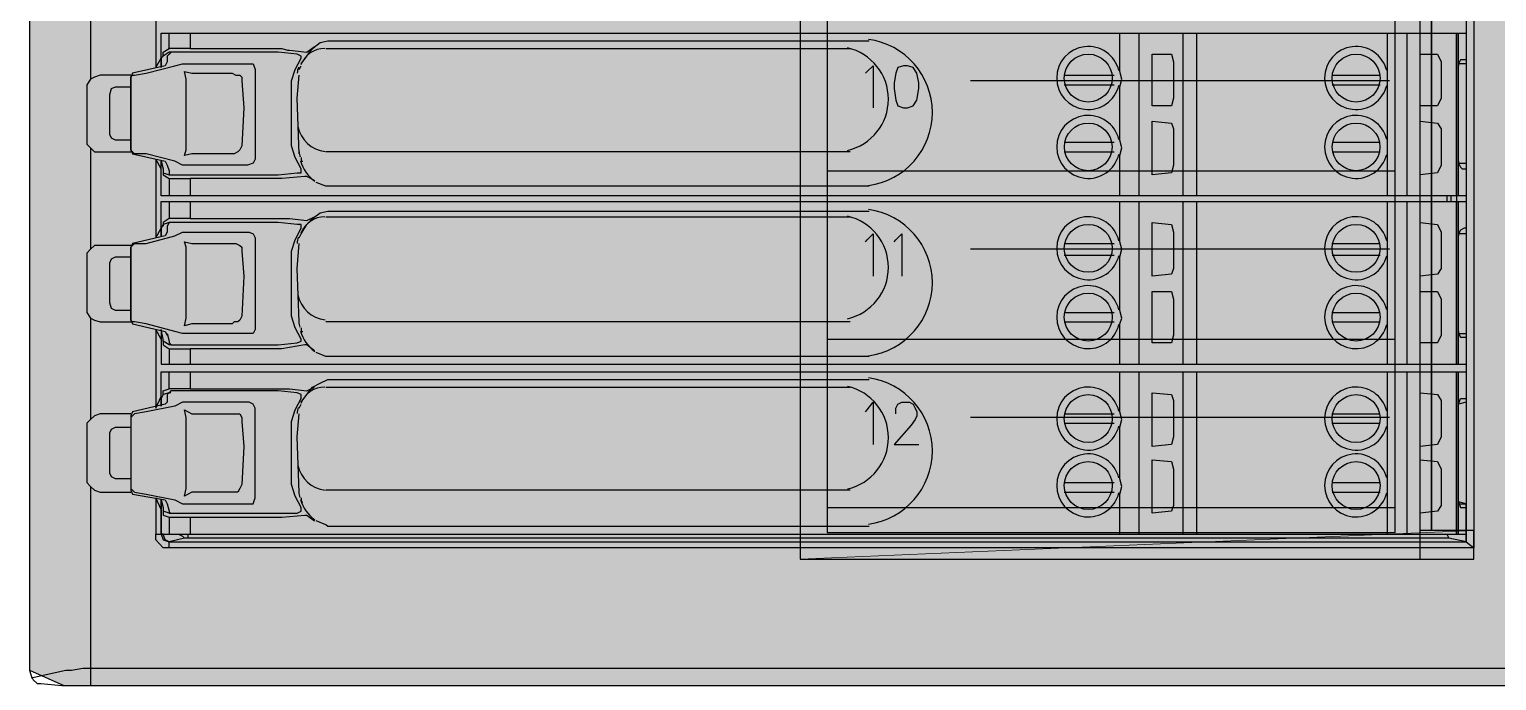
# Model space of a CAD drawing. Extents: x 9438 to 11125, y 1800 to 2873.
# Drawn here: x 10924.4 to 11054.3, y 2530.4 to 2588.1 of the extents above; entities that cross this region are included whole.
import ezdxf

# ---------------------------------------------------------------- set-up
doc = ezdxf.new("R2010")
doc.units = 0
doc.header["$LTSCALE"] = 10
doc.header["$MEASUREMENT"] = 0
doc.layers.add('G02-1-PRDXXXX-E-MRIO-01-P01-01$0$ANNOTATION', color=7, linetype='Continuous')

# ---------------------------------------------------------------- blocks, each defined once
blk = doc.blocks.new('G02-1-PRDXXXX-E-MRIO-01-P01-01$0$DV-54809-ZX-370-003')
at = {"layer": 'G02-1-PRDXXXX-E-MRIO-01-P01-01$0$ANNOTATION', "lineweight": 25}
for points in [[(1486.66, 949.97), (1486.66, 731.35), (1489.71, 730)], [(1486.66, 949.97), (1486.66, 731.35), (1486.83, 730.84), (1487, 730.5), (1487.34, 730.17), (1487.68, 730.17), (1489.54, 730), (1489.71, 730), (1631.28, 730), (1633.14, 730.17), (1633.65, 730.17), (1633.99, 730.5), (1634.16, 730.84), (1634.33, 731.35), (1634.33, 949.97)], [(1497.84, 937.95), (1497.84, 938.46), (1498.17, 938.8), (1498.51, 939.14), (1499.02, 939.14), (1614.51, 939.14), (1614.51, 742.19), (1499.02, 742.19), (1499.02, 742.7), (1613.84, 742.7), (1613.84, 746.08)], [(1613.16, 935.07), (1613.84, 935.24), (1613.84, 938.63), (1613.84, 742.7), (1612.31, 743.04), (1500.71, 743.04), (1500.71, 743.38)], [(1610.79, 936.77), (1610.79, 743.71)], [(1492.08, 792.65), (1492.08, 783.68)], [(1498.34, 790.62), (1497.84, 791.64), (1497.84, 784.69), (1498.34, 785.54)], [(1613.84, 790.79), (1613.67, 790.79), (1613.33, 790.79), (1613.16, 791.3), (1613.84, 791.13), (1613.84, 785.03), (1613.16, 785.03)], [(1498.51, 785.71), (1498.34, 785.54), (1498.34, 784.69), (1498.34, 787.74), (1613.84, 787.74)], [(1613.84, 773.35), (1498.34, 773.35), (1498.34, 776.4), (1498.51, 775.72), (1498.51, 775.38), (1499.02, 775.21), (1499.19, 775.21), (1508.67, 775.21), (1510.37, 775.38), (1510.71, 775.38), (1510.71, 775.72), (1510.2, 776.74), (1509.86, 777.75), (1509.86, 783.51), (1510.2, 784.53), (1510.71, 785.54), (1510.71, 785.71), (1510.37, 785.88), (1508.67, 786.05), (1499.19, 786.05), (1499.02, 786.05), (1498.51, 785.71), (1498.51, 786.05), (1499.02, 786.39), (1499.02, 787.74)], [(1500.88, 787.74), (1500.88, 786.39), (1509.01, 786.39), (1509.52, 786.22), (1509.69, 786.22), (1511.21, 786.05), (1511.89, 786.56)], [(1583.19, 773.35), (1583.19, 776.91), (1583.35, 777.58), (1583.19, 778.26), (1583.19, 783), (1583.35, 783.68), (1583.19, 784.36), (1583.19, 787.74)], [(1584.88, 787.74), (1584.88, 773.35)], [(1588.77, 787.74), (1588.77, 773.35)], [(1589.96, 787.74), (1589.96, 773.35)], [(1606.89, 773.35), (1606.89, 776.91), (1606.89, 778.26), (1606.89, 783), (1606.89, 784.36), (1606.89, 787.74)], [(1608.59, 787.74), (1608.59, 773.35)], [(1612.99, 773.35), (1612.99, 787.74), (1612.99, 773.35), (1612.99, 772.84), (1612.99, 758.45), (1612.99, 772.84)], [(1613.16, 773.35), (1613.16, 787.74)], [(1499.19, 786.05), (1499.02, 785.88), (1498.85, 785.71), (1498.85, 785.2), (1498.68, 784.86), (1495.8, 784.19), (1495.63, 783.85), (1495.8, 784.02), (1495.97, 784.02), (1496.99, 784.19), (1499.53, 784.86), (1500.21, 785.03), (1500.71, 785.03), (1506.13, 785.03), (1506.47, 785.03), (1506.64, 784.53), (1506.64, 776.57), (1506.47, 776.23), (1505.96, 776.06), (1500.71, 776.06), (1500.21, 776.06), (1499.53, 776.4), (1496.99, 777.07), (1495.97, 777.07), (1495.8, 777.24), (1495.63, 777.41), (1495.63, 781.14), (1495.63, 783.85), (1495.63, 777.41), (1495.8, 777.07), (1498.68, 776.4), (1498.85, 776.06), (1499.02, 775.55), (1499.02, 775.21), (1499.19, 775.21)], [(1500.88, 786.39), (1499.02, 786.39)], [(1510.71, 785.03), (1511.21, 785.71), (1511.72, 786.39), (1512.4, 786.9), (1513.08, 787.07), (1561, 787.07)], [(1512.91, 786.39), (1559.31, 786.39)], [(1500.21, 785.03), (1500.21, 785.03)], [(1510.54, 784.53), (1510.71, 784.86)], [(1560.66, 784.19), (1560.83, 784.36), (1561.34, 784.86), (1561.34, 781.14)], [(1613.84, 785.37), (1613.67, 785.37), (1613.33, 785.37), (1613.16, 785.03), (1613.16, 784.86)], [(1495.63, 784.02), (1492.93, 784.02), (1492.42, 783.85), (1492.08, 783.68), (1491.74, 783.17), (1491.74, 782.83), (1491.74, 778.43), (1491.74, 777.92), (1492.08, 777.58), (1492.42, 777.24), (1492.93, 777.24), (1495.63, 777.24)], [(1495.63, 783.85), (1495.63, 783.85)], [(1510.54, 777.07), (1510.37, 781.99), (1510.54, 784.02)], [(1607.06, 783.51), (1569.98, 783.51)], [(1578.27, 784.02), (1582.68, 784.02)], [(1601.98, 784.02), (1606.22, 784.02)], [(1495.63, 778.26), (1494.28, 778.26), (1493.94, 778.43), (1493.77, 778.77), (1493.77, 782.32), (1493.94, 782.83), (1494.28, 783), (1495.63, 783)], [(1578.27, 783.17), (1582.68, 783.17)], [(1601.98, 783.17), (1606.22, 783.17)], [(1578.27, 778.09), (1582.68, 778.09)], [(1601.98, 778.09), (1606.22, 778.09)], [(1492.08, 777.58), (1492.08, 768.61)], [(1510.71, 776.74), (1510.71, 776.4), (1510.88, 776.4)], [(1559.31, 777.24), (1512.91, 777.24)], [(1578.27, 777.24), (1582.68, 777.24)], [(1601.98, 777.24), (1606.22, 777.24)], [(1498.34, 775.72), (1497.84, 776.57), (1497.84, 769.62), (1498.34, 770.47), (1498.34, 769.79), (1498.34, 772.84), (1613.84, 772.84)], [(1498.51, 775.55), (1498.51, 775.21), (1499.02, 774.87), (1499.02, 773.35)], [(1510.88, 776.4), (1510.88, 776.4)], [(1557.28, 775.55), (1607.57, 775.55)], [(1613.16, 776.4), (1613.16, 776.23), (1613.33, 775.89), (1613.5, 775.72), (1613.67, 775.72), (1613.84, 775.72)], [(1613.16, 776.23), (1613.84, 776.23), (1613.84, 769.96), (1613.16, 769.96)], [(1499.02, 774.87), (1500.88, 774.87)], [(1499.19, 775.21), (1499.19, 775.21)], [(1511.89, 774.7), (1511.21, 775.04), (1511.04, 775.04), (1509.01, 774.87), (1500.88, 774.87), (1500.88, 773.35)], [(1561, 774.2), (1513.08, 774.2), (1512.91, 774.2), (1512.06, 774.53)], [(1513.08, 774.2), (1513.08, 774.2)], [(1499.02, 772.84), (1499.02, 771.32), (1498.51, 770.98), (1498.51, 770.64)], [(1500.88, 772.84), (1500.88, 771.32), (1509.01, 771.32), (1509.52, 771.32), (1509.69, 771.32), (1511.21, 771.15), (1511.89, 771.49)], [(1583.19, 758.45), (1583.19, 762), (1583.35, 762.51), (1583.19, 763.19), (1583.19, 767.93), (1583.35, 768.61), (1583.19, 769.28), (1583.19, 772.84)], [(1584.88, 772.84), (1584.88, 758.45)], [(1588.77, 772.84), (1588.77, 758.45)], [(1589.96, 772.84), (1589.96, 758.45)], [(1606.89, 758.45), (1606.89, 762), (1606.89, 763.19), (1606.89, 767.93), (1606.89, 769.28), (1606.89, 772.84)], [(1608.59, 772.84), (1608.59, 758.45)], [(1612.14, 773.35), (1612.14, 772.84)], [(1612.48, 773.35), (1612.48, 772.84)], [(1613.16, 758.45), (1613.16, 772.84)], [(1510.54, 769.62), (1510.71, 769.96), (1511.21, 770.81), (1511.72, 771.32), (1512.4, 771.82), (1513.08, 771.99), (1561, 771.99)], [(1499.19, 770.98), (1499.02, 770.98), (1498.85, 770.64), (1498.85, 770.13), (1498.68, 769.79), (1495.8, 769.12), (1495.63, 768.78), (1495.8, 768.95), (1495.97, 769.12), (1496.99, 769.12), (1499.53, 769.79), (1500.21, 770.13), (1500.71, 770.13), (1506.13, 770.13), (1506.47, 769.96), (1506.64, 769.62), (1506.64, 761.49), (1506.47, 761.16), (1505.96, 761.16), (1500.71, 761.16), (1500.21, 761.16), (1499.53, 761.33), (1496.99, 762), (1495.97, 762.17), (1495.8, 762.17), (1495.63, 762.34), (1495.63, 766.24), (1495.63, 768.78), (1495.63, 762.34), (1495.8, 762), (1498.68, 761.33), (1498.85, 760.99)], [(1498.85, 761.16), (1499.02, 760.48), (1499.02, 760.31), (1499.19, 760.14), (1508.67, 760.14), (1510.37, 760.31), (1510.71, 760.48), (1510.71, 760.65), (1510.2, 761.66), (1509.86, 762.68), (1509.86, 768.44), (1510.2, 769.45), (1510.71, 770.47), (1510.71, 770.81), (1510.37, 770.81), (1508.67, 770.98), (1499.19, 770.98), (1499.02, 770.98), (1498.51, 770.81), (1498.34, 770.47)], [(1500.88, 771.32), (1499.02, 771.32)], [(1512.91, 771.49), (1559.31, 771.49)], [(1613.84, 770.47), (1613.67, 770.47), (1613.33, 770.3), (1613.16, 769.96), (1613.16, 769.79)], [(1495.63, 768.95), (1492.93, 768.95), (1492.42, 768.95), (1492.08, 768.61), (1491.74, 768.27), (1491.74, 767.76), (1491.74, 763.36), (1491.74, 763.02), (1492.08, 762.51), (1492.42, 762.34), (1492.93, 762.17), (1495.63, 762.17)], [(1500.21, 770.13), (1500.21, 770.13)], [(1560.66, 769.28), (1560.83, 769.45), (1561.34, 769.96), (1561.34, 766.24)], [(1563.2, 769.28), (1563.37, 769.45), (1563.88, 769.96), (1563.88, 766.24)], [(1578.27, 769.12), (1582.68, 769.12)], [(1601.98, 769.12), (1606.22, 769.12)], [(1495.63, 763.19), (1494.28, 763.19), (1493.94, 763.36), (1493.77, 763.87), (1493.77, 767.42), (1493.94, 767.76), (1494.28, 767.93), (1495.63, 767.93)], [(1495.63, 768.78), (1495.63, 768.78)], [(1607.06, 768.61), (1569.98, 768.61)], [(1578.27, 768.1), (1582.68, 768.1)], [(1601.98, 768.1), (1606.22, 768.1)], [(1492.08, 762.51), (1492.08, 753.54)], [(1578.27, 763.02), (1582.68, 763.02)], [(1601.98, 763.02), (1606.22, 763.02)], [(1498.34, 760.65), (1497.84, 761.49), (1497.84, 754.55), (1498.34, 755.57)], [(1498.51, 760.48), (1498.51, 760.65), (1498.34, 761.49), (1498.34, 758.45), (1613.84, 758.45)], [(1510.71, 761.66), (1510.71, 761.33), (1510.88, 761.33)], [(1510.88, 761.33), (1510.88, 761.33)], [(1559.31, 762.17), (1512.91, 762.17)], [(1578.27, 762.17), (1582.68, 762.17)], [(1601.98, 762.17), (1606.22, 762.17)], [(1613.16, 761.33), (1613.16, 761.16), (1613.33, 760.82), (1613.67, 760.82), (1613.84, 760.82)], [(1613.16, 761.16), (1613.84, 761.16), (1613.84, 755.06), (1613.16, 754.89), (1613.33, 755.4), (1613.67, 755.4), (1613.84, 755.4)], [(1499.19, 760.14), (1499.02, 760.14), (1498.51, 760.48), (1498.51, 760.14), (1499.02, 759.8), (1499.02, 758.45)], [(1499.19, 760.14), (1499.19, 760.14)], [(1511.89, 759.63), (1511.21, 760.14), (1511.04, 760.14), (1509.01, 759.8), (1500.88, 759.8), (1500.88, 758.45)], [(1557.28, 760.65), (1607.57, 760.65)], [(1499.02, 759.8), (1500.88, 759.8)], [(1561, 759.12), (1513.08, 759.12), (1512.91, 759.12), (1512.06, 759.46)], [(1513.08, 759.12), (1513.08, 759.12)], [(1499.19, 755.91), (1499.02, 755.91), (1498.85, 755.74), (1498.85, 755.06), (1498.68, 754.89), (1495.8, 754.21), (1495.63, 753.87), (1495.63, 751.16), (1495.63, 747.27), (1495.8, 746.93), (1498.68, 746.42), (1498.85, 746.08), (1499.02, 745.41), (1499.02, 745.24), (1499.19, 745.24), (1508.67, 745.24), (1510.37, 745.24), (1510.71, 745.41), (1510.71, 745.75), (1510.2, 746.76), (1509.86, 747.78), (1509.86, 753.37), (1510.2, 754.38), (1510.71, 755.4), (1510.71, 755.74), (1510.37, 755.91), (1508.67, 756.08), (1500.38, 756.08), (1499.19, 756.08), (1499.02, 755.91), (1498.51, 755.74), (1498.51, 756.08), (1499.02, 756.25), (1499.02, 757.77)], [(1498.51, 755.74), (1498.34, 755.4), (1498.34, 754.72), (1498.34, 757.77), (1613.84, 757.77)], [(1500.88, 757.77), (1500.88, 756.25), (1499.02, 756.25)], [(1583.19, 743.38), (1583.19, 746.93), (1583.35, 747.61), (1583.19, 748.29), (1583.19, 752.86), (1583.35, 753.54), (1583.19, 754.21), (1583.19, 757.77)], [(1584.88, 757.77), (1584.88, 743.38)], [(1588.77, 757.77), (1588.77, 743.38)], [(1589.96, 757.77), (1589.96, 743.38)], [(1606.89, 743.38), (1606.89, 746.93), (1606.89, 748.29), (1606.89, 752.86), (1606.89, 754.21), (1606.89, 757.77)], [(1608.59, 757.77), (1608.59, 743.38)], [(1613.16, 743.38), (1613.16, 757.77)], [(1500.88, 756.25), (1509.01, 756.25), (1509.52, 756.25), (1509.69, 756.25), (1511.21, 756.08), (1511.89, 756.41)], [(1510.71, 755.06), (1511.21, 755.74), (1511.72, 756.41), (1512.4, 756.75), (1513.08, 757.09), (1561, 757.09)], [(1512.91, 756.41), (1559.31, 756.41)], [(1500.21, 755.06), (1500.21, 755.06)], [(1510.54, 754.55), (1510.71, 754.89)], [(1560.66, 754.21), (1560.83, 754.38), (1561.34, 755.06), (1561.34, 751.33)], [(1563.37, 754.04), (1563.37, 754.55), (1563.54, 754.89), (1563.88, 755.06), (1564.56, 755.06), (1564.9, 754.89), (1565.07, 754.55), (1565.23, 754.21), (1565.23, 753.87), (1565.07, 753.54), (1564.73, 753.03), (1563.2, 751.33), (1565.4, 751.33)], [(1495.63, 754.04), (1492.93, 754.04), (1492.42, 753.87), (1492.08, 753.54), (1491.74, 753.2), (1491.74, 752.86), (1491.74, 748.29), (1491.74, 747.95), (1492.08, 747.61), (1492.42, 747.27), (1492.93, 747.1), (1495.63, 747.1)], [(1495.63, 753.87), (1495.63, 753.87)], [(1607.06, 753.71), (1569.98, 753.71)], [(1578.27, 754.04), (1582.68, 754.04)], [(1601.98, 754.04), (1606.22, 754.04)], [(1495.63, 748.29), (1494.28, 748.29), (1493.94, 748.46), (1493.77, 748.79), (1493.77, 752.35), (1493.94, 752.69), (1494.28, 752.86), (1495.63, 752.86)], [(1578.27, 753.2), (1582.68, 753.2)], [(1601.98, 753.2), (1606.22, 753.2)], [(1492.08, 747.61), (1492.08, 730)], [(1559.31, 747.27), (1512.91, 747.27)], [(1578.27, 747.95), (1582.68, 747.95)], [(1578.27, 747.1), (1582.68, 747.1)], [(1601.98, 747.95), (1606.22, 747.95)], [(1601.98, 747.1), (1606.22, 747.1)], [(1498.34, 745.58), (1497.84, 746.59), (1497.84, 743.38), (1613.84, 743.38)], [(1498.34, 743.38), (1498.34, 746.42), (1498.51, 745.75), (1498.51, 745.41)], [(1510.71, 746.59), (1510.71, 746.25), (1510.88, 746.25)], [(1510.88, 746.25), (1510.88, 746.25)], [(1557.28, 745.75), (1607.57, 745.75)], [(1613.16, 746.08), (1613.84, 746.08), (1613.16, 746.25), (1613.33, 745.75), (1613.67, 745.75), (1613.84, 745.75)], [(1499.19, 745.24), (1499.02, 745.24), (1498.51, 745.41), (1498.51, 745.07), (1499.02, 744.9), (1499.02, 743.38)], [(1499.02, 744.9), (1500.88, 744.9), (1500.88, 743.38)], [(1499.19, 745.24), (1499.19, 745.24)], [(1500.88, 744.9), (1509.01, 744.9), (1511.04, 745.07), (1511.21, 745.07), (1511.89, 744.56)], [(1561, 744.05), (1513.08, 744.05), (1512.91, 744.22), (1512.06, 744.56)], [(1499.02, 742.19), (1498.51, 742.19), (1498.17, 742.53), (1497.84, 742.87), (1497.84, 743.38)], [(1498.34, 743.38), (1498.34, 743.38)], [(1500.71, 743.04), (1500.38, 743.04), (1499.02, 742.7)], [(1499.87, 743.38), (1500.21, 743.21), (1500.38, 743.04)], [(1513.08, 744.05), (1513.08, 744.05)], [(1609.77, 741.17), (1614.51, 741.17), (1614.51, 743.71), (1609.77, 743.71)], [(1612.14, 743.38), (1612.31, 743.04)], [(1499.02, 742.7), (1499.02, 742.7)], [(1613.84, 742.7), (1613.84, 742.7)], [(1613.84, 742.7), (1614.51, 742.19)], [(1486.83, 730.67), (1489.88, 731.35), (1490.38, 731.35), (1491.4, 731.52), (1629.59, 731.52), (1630.6, 731.35), (1631.11, 731.35), (1632.46, 731.01)]]:
    blk.add_lwpolyline(points, dxfattribs=at)
for points in [[(1554.9, 741.17), (1614.51, 741.17), (1614.51, 743.71), (1610.79, 743.71), (1610.79, 936.77), (1614.51, 936.77), (1614.51, 939.14), (1554.9, 939.14)], [(1554.9, 741.17), (1609.77, 741.17), (1609.77, 939.14), (1554.9, 939.14)], [(1557.28, 743.54), (1607.57, 743.54), (1607.57, 936.93), (1557.28, 936.93)], [(1587.76, 781.31), (1586.06, 781.31), (1586.06, 785.88), (1587.76, 785.88), (1587.93, 785.2), (1587.93, 784.53), (1587.93, 782.66), (1587.93, 781.99)], [(1611.3, 781.31), (1609.77, 781.31), (1609.77, 785.88), (1611.3, 785.88), (1611.63, 785.2), (1611.63, 784.53), (1611.63, 782.66), (1611.63, 781.99)], [(1564.05, 784.86), (1563.54, 784.69), (1563.37, 784.19), (1563.2, 783.34), (1563.2, 782.83), (1563.37, 781.82), (1563.54, 781.31), (1564.05, 781.14), (1564.39, 781.14), (1564.9, 781.31), (1565.23, 781.82), (1565.4, 782.83), (1565.4, 783.34), (1565.23, 784.19), (1564.9, 784.69), (1564.39, 784.86)], [(1500.55, 777.41), (1500.55, 783.68), (1500.38, 784.36), (1501.05, 784.19), (1504.61, 784.19), (1504.95, 784.02), (1505.29, 784.02), (1505.46, 783.85), (1505.46, 783.51), (1505.63, 781.14), (1505.46, 777.75), (1505.29, 777.41), (1505.12, 777.24), (1504.78, 777.07), (1504.61, 777.07), (1501.05, 777.07), (1500.38, 776.91)], [(1587.76, 775.38), (1586.06, 775.21), (1586.06, 779.95), (1587.76, 779.78), (1587.93, 779.28), (1587.93, 778.6), (1587.93, 776.74), (1587.93, 776.06)], [(1611.3, 775.38), (1609.77, 775.21), (1609.77, 779.95), (1611.3, 779.78), (1611.63, 779.28), (1611.63, 778.6), (1611.63, 776.74), (1611.63, 776.06)], [(1587.76, 766.41), (1586.06, 766.24), (1586.06, 770.98), (1587.76, 770.81), (1587.93, 770.13), (1587.93, 769.45), (1587.93, 767.59), (1587.93, 766.91)], [(1611.3, 766.41), (1609.77, 766.24), (1609.77, 770.98), (1611.3, 770.81), (1611.63, 770.13), (1611.63, 769.45), (1611.63, 767.59), (1611.63, 766.91)], [(1500.55, 762.51), (1500.55, 768.78), (1500.38, 769.28), (1501.05, 769.12), (1504.61, 769.12), (1504.95, 769.12), (1505.29, 768.95), (1505.46, 768.78), (1505.46, 768.44), (1505.63, 766.24), (1505.46, 762.68), (1505.29, 762.34), (1505.12, 762.17), (1504.78, 762.17), (1504.61, 762), (1501.05, 762), (1500.38, 761.83)], [(1587.76, 760.31), (1586.06, 760.31), (1586.06, 764.88), (1587.76, 764.88), (1587.93, 764.2), (1587.93, 763.53), (1587.93, 761.66), (1587.93, 760.99)], [(1611.3, 760.31), (1609.77, 760.31), (1609.77, 764.88), (1611.3, 764.88), (1611.63, 764.2), (1611.63, 763.53), (1611.63, 761.66), (1611.63, 760.99)], [(1612.99, 743.38), (1612.99, 757.77)], [(1500.71, 746.08), (1505.96, 746.08), (1506.47, 746.08), (1506.64, 746.59), (1506.64, 754.55), (1506.47, 754.89), (1506.13, 755.06), (1500.71, 755.06), (1500.21, 755.06), (1499.53, 754.72), (1496.99, 754.21), (1495.97, 754.04), (1495.8, 753.87), (1495.63, 753.71), (1495.63, 747.44), (1495.8, 747.27), (1495.97, 747.1), (1496.99, 746.93), (1499.53, 746.42), (1500.21, 746.08)], [(1587.76, 751.33), (1586.06, 751.16), (1586.06, 755.91), (1587.76, 755.74), (1587.93, 755.23), (1587.93, 754.55), (1587.93, 752.69), (1587.93, 752.01)], [(1611.3, 751.33), (1609.77, 751.16), (1609.77, 755.91), (1611.3, 755.74), (1611.63, 755.23), (1611.63, 754.55), (1611.63, 752.69), (1611.63, 752.01)], [(1500.55, 747.44), (1500.55, 753.71), (1500.38, 754.38), (1501.05, 754.04), (1504.61, 754.04), (1504.95, 754.04), (1505.29, 754.04), (1505.46, 753.71), (1505.46, 753.37), (1505.63, 751.16), (1505.46, 747.78), (1505.29, 747.44), (1505.12, 747.1), (1504.78, 747.1), (1504.61, 747.1), (1501.05, 747.1), (1500.38, 746.76)], [(1587.76, 745.41), (1586.06, 745.24), (1586.06, 749.98), (1587.76, 749.81), (1587.93, 749.13), (1587.93, 748.46), (1587.93, 746.59), (1587.93, 745.92)], [(1611.3, 745.41), (1609.77, 745.24), (1609.77, 749.98), (1611.3, 749.81), (1611.63, 749.13), (1611.63, 748.46), (1611.63, 746.59), (1611.63, 745.92)], [(1498.34, 746.42), (1498.34, 743.38), (1498.51, 742.87), (1499.02, 742.7), (1498.68, 742.87), (1498.51, 743.38), (1498.34, 743.38)]]:
    blk.add_lwpolyline(points, close=True, dxfattribs=at)
for points in [[(1510.62, 761.71, -0.046748), (1510.54, 762.17), (1510.37, 766.91), (1510.54, 769.12)], [(1510.62, 746.63, -0.047131), (1510.54, 747.1), (1510.37, 752.01), (1510.54, 754.04)]]:
    blk.add_lwpolyline(points, format="xyb", dxfattribs=at)
at = {"layer": 'G02-1-PRDXXXX-E-MRIO-01-P01-01$0$ANNOTATION', "color": 7, "lineweight": 0, "true_color": 0xffffff}
blk.add_lwpolyline([(1614.51, 741.17), (1554.9, 741.17), (1614.51, 743.71)], dxfattribs=at)
at = {"layer": 'G02-1-PRDXXXX-E-MRIO-01-P01-01$0$ANNOTATION', "lineweight": 25}
for centre, radius in [((1580.39, 783.76), 2.12), ((1604.1, 783.76), 2.12), ((1580.39, 777.67), 2.11), ((1604.1, 777.67), 2.11), ((1580.39, 768.69), 2.12), ((1604.1, 768.69), 2.12), ((1580.39, 762.6), 2.12), ((1604.1, 762.6), 2.12), ((1580.39, 753.62), 2.12), ((1604.1, 753.62), 2.12), ((1580.39, 747.69), 2.12), ((1604.1, 747.69), 2.12)]:
    blk.add_circle(centre, radius, dxfattribs=at)
for centre, radius, start, end in [((1560.06, 780.72), 6.53, 277.6444, 82.3641), ((1512.82, 784.11), 2.28, 89.9652, 158.943), ((1558.04, 781.9), 4.66, 282.9494, 77.0506), ((1580.39, 783.77), 2.79, 13.6894, 346.3122), ((1604.1, 783.77), 2.79, 13.6894, 346.3122), ((1512.74, 783.99), 2.38, 161.5846, 175.0949), ((1513.16, 780.04), 2.79, 191.4624, 263.6149), ((1580.39, 777.67), 2.79, 13.6901, 346.3099), ((1604.1, 777.67), 2.79, 13.6901, 346.3099), ((1513.03, 777.46), 2.5, 185.1192, 195.8206), ((1513.82, 777.31), 3.27, 195.591, 234.5757), ((1558.04, 767), 4.66, 282.9494, 77.0506), ((1560.06, 765.65), 6.53, 277.6359, 82.3636), ((1512.82, 769.2), 2.28, 89.9669, 158.9437), ((1580.39, 768.7), 2.79, 13.6901, 346.3106), ((1604.1, 768.7), 2.79, 13.6901, 346.3106), ((1512.73, 768.92), 2.38, 161.5802, 175.0964), ((1580.39, 762.6), 2.79, 13.6894, 346.3122), ((1604.1, 762.6), 2.79, 13.6894, 346.3122), ((1513.16, 765.14), 2.79, 191.4946, 263.6181), ((1513.82, 762.24), 3.28, 195.6233, 234.5455), ((1512.82, 754.13), 2.28, 89.9669, 158.9412), ((1558.04, 751.93), 4.66, 282.9494, 77.0506), ((1560.06, 750.75), 6.53, 277.6364, 82.3641), ((1580.39, 753.62), 2.79, 13.6894, 346.3099), ((1604.1, 753.62), 2.79, 13.6894, 346.3099), ((1512.73, 753.85), 2.38, 161.5823, 175.0943), ((1513.16, 750.06), 2.79, 191.4624, 263.6149), ((1580.39, 747.7), 2.79, 13.6894, 346.3099), ((1604.1, 747.7), 2.79, 13.6894, 346.3099), ((1513.82, 747.33), 3.27, 195.593, 234.5757)]:
    blk.add_arc(centre, radius, start, end, dxfattribs=at)
at = {"layer": 'G02-1-PRDXXXX-E-MRIO-01-P01-01$0$ANNOTATION', "color": 7, "true_color": 0xffffff, "transparency": 33554559}
for points in [[(1486.66, 731.35), (1522.9, 944.05), (1486.66, 949.97)], [(1634.33, 949.97), (1598.09, 944.05), (1634.33, 731.35)], [(1522.9, 944.05), (1486.66, 731.35), (1523.41, 943.37)], [(1634.33, 731.35), (1486.66, 731.35), (1594.53, 943.37)], [(1523.41, 943.37), (1526.46, 943.37), (1486.66, 731.35)], [(1526.46, 943.37), (1486.66, 731.35), (1594.53, 943.37)], [(1634.33, 731.35), (1597.41, 943.37), (1594.53, 943.37)], [(1598.09, 944.05), (1597.41, 943.37), (1634.33, 731.35)], [(1554.9, 939.14), (1554.9, 741.17), (1610.79, 936.77)], [(1610.79, 936.77), (1554.9, 741.17), (1610.79, 743.71)], [(1614.51, 743.71), (1554.9, 741.17), (1614.51, 741.17)], [(1489.71, 730), (1634.33, 731.35), (1486.66, 731.35)], [(1489.71, 730), (1522.9, 730), (1634.33, 731.35)], [(1522.9, 730), (1634.33, 731.35), (1631.28, 730)]]:
    blk.add_solid(points, dxfattribs=at)

msp = doc.modelspace()

# ---------------------------------------------------------------- block references
msp.add_blockref('G02-1-PRDXXXX-E-MRIO-01-P01-01$0$DV-54809-ZX-370-003', (9437.72, 1800))

doc.saveas('drawing.dxf')
